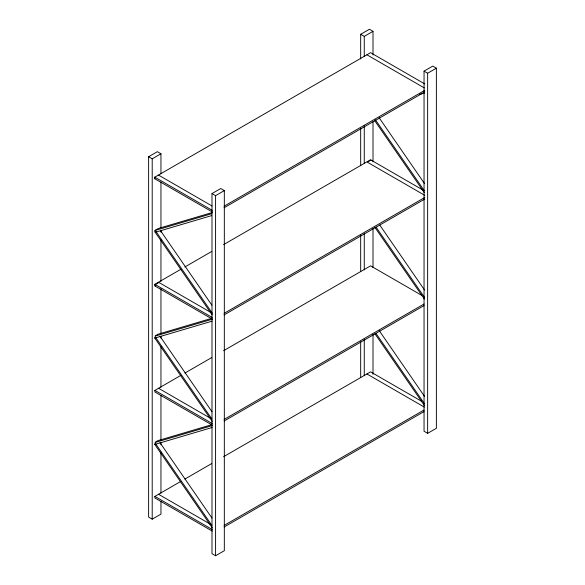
<?xml version="1.0" encoding="UTF-8"?>
<svg xmlns="http://www.w3.org/2000/svg" width="585" height="585" viewBox="0 0 585 585"><rect width="100%" height="100%" fill="white"/><g stroke="black" fill="none" stroke-linecap="round" stroke-linejoin="round"><path stroke-width="0.88" d="M160.955 501.345L160.955 514.113L152.21 519.166L148.619 517.089L148.619 156.729L157.365 151.676L160.955 153.753L160.955 173.825M360.674 58.931L360.674 34.296L369.42 29.25L373.011 31.327L373.011 55.041M148.619 156.729L152.21 158.798L160.955 153.753M360.674 34.296L364.265 36.372L373.011 31.327M212.275 211.938L154.798 178.754L154.798 177.175L370.59 52.665L424.798 83.962M211.989 193.584L220.735 188.531L224.326 190.608L224.326 550.704L215.58 555.75L211.989 553.673L211.989 193.584L215.58 195.653L224.326 190.608M424.045 71.151L432.79 66.105L436.381 68.182L436.381 428.271L427.635 433.324L424.045 431.247L424.045 71.151L427.635 73.227L436.381 68.182M155.354 230.176L158.294 228.479L212.106 212.56M224.062 206.212L424.776 90.331M224.062 207.792L424.776 91.903M212.216 319.052L154.798 285.904L154.798 284.332L180.875 269.275M184.831 266.994L211.697 251.484M223.55 244.64L370.532 159.778L423.226 190.205M371.014 160.056L367.336 162.177L424.754 195.332M155.668 335.541L157.877 334.269L211.69 318.342M224.062 313.37L424.776 197.481M224.062 314.942L424.776 199.061M212.275 425.119L154.864 391.972L154.864 390.392L180.94 375.343M184.889 373.062L211.755 357.545M223.609 350.707L370.59 265.846L421.719 295.359M155.668 441.909L157.877 440.637L211.69 424.717M224.121 419.43L424.045 304.01M224.121 421.01L424.045 305.582M212.275 531.114L154.864 497.967L154.864 496.394L180.94 481.338M184.889 479.056L211.755 463.539M223.609 456.702L370.59 371.841L421.719 401.354M224.121 525.425L424.045 410.005M224.121 527.005L424.045 411.577M419.416 94.456L424.622 92.92M211.909 213.649L154.623 230.6L155.281 232.296L211.697 215.602M155.069 336.134L212.355 319.183M154.864 338.079L212.143 321.136M155.069 442.501L212.355 425.551M154.864 444.454L212.143 427.503M366.912 54.785L424.33 87.933M158.535 175.09L212.019 205.971M154.798 177.175L212.275 210.359M366.912 373.961L424.33 407.109M211.653 312.909L158.959 282.489L155.281 284.61L155.281 286.182M154.798 284.332L212.216 317.479M158.535 388.272L210.446 418.246M154.864 390.392L212.275 423.547M158.535 494.266L211.236 524.694M154.864 496.394L212.275 529.542M379.131 117.746L424.439 183.471M375.453 119.866L424.366 190.82M374.795 120.795L424.22 192.494M379.738 225.028L424.534 290.006M376.06 227.148L424.461 297.355M374.883 227.331L424.315 299.03M379.226 330.649L424.534 396.374M376.06 333.523L424.461 403.723M374.883 333.699L424.315 405.398M160.385 230.468L211.872 305.151M212.318 313.253L155.676 231.097L155.018 232.026L212.165 314.927M159.961 336.251L211.967 411.686M211.894 419.035L155.252 336.88L154.594 337.808L212.26 421.456M159.961 442.626L211.967 518.054M211.894 525.41L155.252 443.254L154.594 444.183L212.26 527.831M427.635 73.227L427.635 433.324M373.011 121.643L373.011 161.782M373.011 228.384L373.011 267.616M373.011 334.21L373.011 374.356M364.265 36.372L364.265 56.445M364.265 125.782L364.265 163.186M364.265 233.43L364.265 269.926M364.265 339.263L364.265 375.753M360.674 128.269L360.674 165.672M360.674 235.009L360.674 271.498M360.674 341.75L360.674 377.332M215.58 195.653L215.58 555.75M160.955 182.03L160.955 227.653M160.955 230.388L160.955 232.208M160.955 239.506L160.955 281.473M160.955 288.778L160.955 333.479M160.955 336.214L160.955 338.042M160.955 346.247L160.955 387.307M160.955 395.518L160.955 440.22M160.955 442.955L160.955 444.783M160.955 452.081L160.955 493.133M154.864 177.211L154.864 178.783M152.21 158.798L152.21 519.166"/></g></svg>
